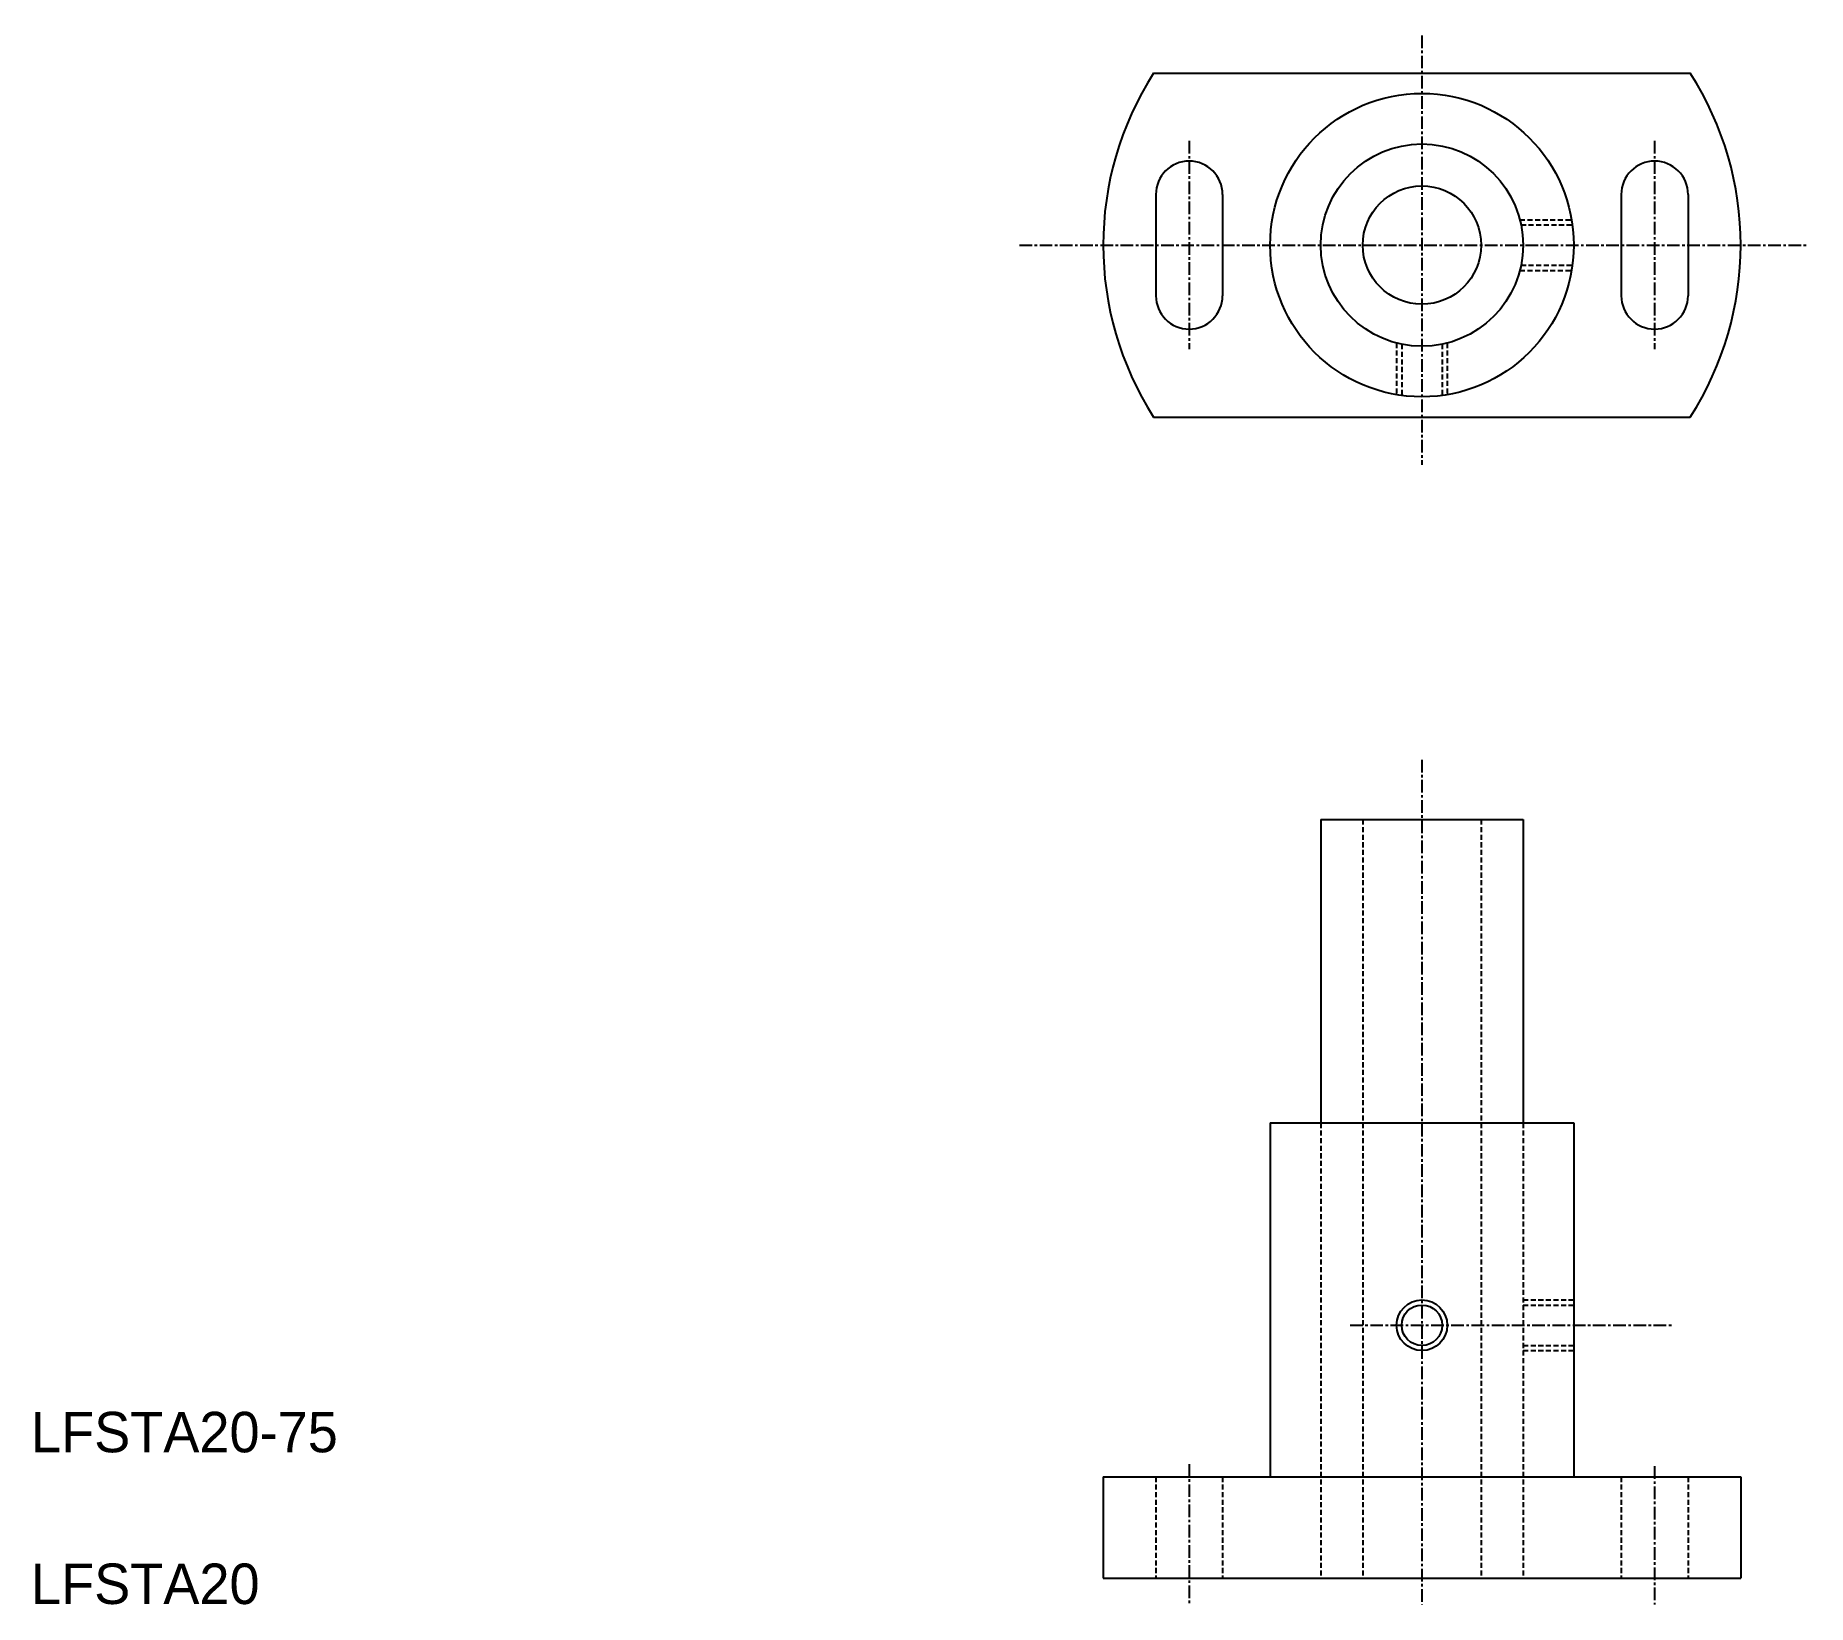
# Model space of a CAD drawing. Extents: x 10 to 186, y 10 to 165.
import ezdxf

# ---------------------------------------------------------------- set-up
doc = ezdxf.new("R2010")
doc.units = 0
doc.linetypes.add('CENTER', pattern=[2, 1.25, -0.25, 0.25, -0.25])
doc.linetypes.add('DASHED', pattern=[0.75, 0.5, -0.25])
doc.layers.get('0').update_dxf_attribs({"linetype": 'CONTINUOUS'})
doc.layers.add('CENTER', color=1, linetype='CENTER')

msp = doc.modelspace()

# ---------------------------------------------------------------- linework, layer by layer
at = {"color": 7, "linetype": 'CONTINUOUS'}
for p, q in [((120.95, 161.36), (173.99, 161.36)), ((121.17, 149.36), (121.17, 139.36)), ((127.77, 149.36), (127.77, 139.36)), ((167.17, 149.36), (167.17, 139.36)), ((173.77, 149.36), (173.77, 139.36)), ((120.95, 127.36), (173.99, 127.36)), ((137.47, 87.56), (137.47, 57.56)), ((157.47, 87.56), (157.47, 57.56)), ((132.47, 57.56), (132.47, 22.56)), ((162.47, 57.56), (162.47, 22.56)), ((115.97, 22.56), (115.97, 12.56)), ((178.97, 22.56), (178.97, 12.56))]:
    msp.add_line(p, q, dxfattribs=at)
at = {"color": 3, "linetype": 'DASHED'}
for p, q in [((157.15, 146.86), (162.26, 146.86)), ((157.26, 146.36), (162.33, 146.36)), ((157.26, 142.36), (162.33, 142.36)), ((157.15, 141.86), (162.26, 141.86)), ((144.97, 134.68), (144.97, 129.57)), ((145.47, 134.56), (145.47, 129.5)), ((149.47, 134.56), (149.47, 129.5)), ((149.97, 134.68), (149.97, 129.57)), ((141.62, 87.56), (141.62, 12.56)), ((153.32, 87.56), (153.32, 12.56)), ((137.47, 57.56), (137.47, 12.56)), ((157.47, 57.56), (157.47, 12.56)), ((157.47, 40.06), (162.47, 40.06)), ((157.47, 39.56), (162.47, 39.56)), ((157.47, 35.56), (162.47, 35.56)), ((157.47, 35.06), (162.47, 35.06)), ((121.17, 22.56), (121.17, 12.56)), ((127.77, 22.56), (127.77, 12.56)), ((167.17, 22.56), (167.17, 12.56)), ((173.77, 22.56), (173.77, 12.56))]:
    msp.add_line(p, q, dxfattribs=at)
for p, q in [((137.47, 87.56), (157.47, 87.56)), ((132.47, 57.56), (162.47, 57.56)), ((115.97, 22.56), (178.97, 22.56)), ((115.97, 12.56), (178.97, 12.56))]:
    msp.add_line(p, q)
for centre, radius in [((147.47, 144.36), 15), ((147.47, 144.36), 10), ((147.47, 144.36), 5.85), ((147.47, 37.56), 2)]:
    msp.add_circle(centre, radius)
at = {"color": 3}
msp.add_circle((147.47, 37.56), 2.5, dxfattribs=at)
for start, end in [(147.338, 212.662), (327.338, 32.662)]:
    msp.add_arc((147.47, 144.36), 31.5, start, end)
at = {"color": 7, "linetype": 'CONTINUOUS'}
for centre, start, end in [((124.47, 149.36), 0, 180), ((170.47, 149.36), 0, 180), ((124.47, 139.36), 180, 0), ((170.47, 139.36), 180, 0)]:
    msp.add_arc(centre, 3.3, start, end, dxfattribs=at)
at = {"layer": 'CENTER', "color": 1, "linetype": 'CENTER'}
for p, q in [((147.47, 165.09), (147.47, 122.62)), ((124.47, 154.66), (124.47, 134.06)), ((170.47, 154.66), (170.47, 134.06)), ((107.69, 144.36), (185.58, 144.36)), ((124.47, 144.36), (124.47, 144.36)), ((147.47, 93.48), (147.47, 9.95)), ((140.37, 37.56), (172.17, 37.56)), ((124.47, 23.83), (124.47, 9.95)), ((170.47, 23.62), (170.47, 9.95))]:
    msp.add_line(p, q, dxfattribs=at)

# ---------------------------------------------------------------- texts
for s, p in [('LFSTA20-75', (10, 25)), ('LFSTA20', (10, 10))]:
    msp.add_text(s, height=4).set_placement(p)

doc.saveas('drawing.dxf')
